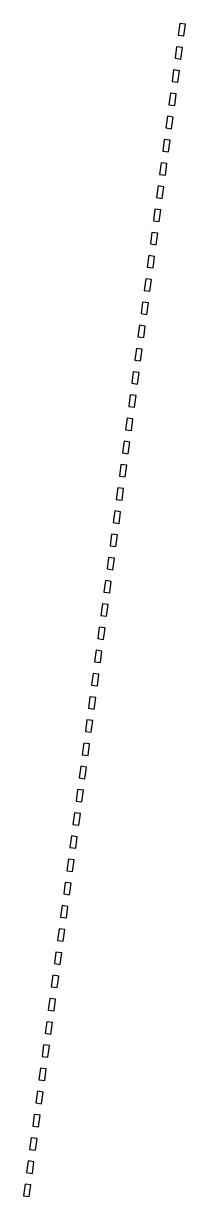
# Model space of a CAD drawing. Extents: x -2718 to -531, y -3370 to -661.
# Drawn here: x -2718 to -2635, y -3370 to -2769 of the extents above.
import ezdxf

# ---------------------------------------------------------------- set-up
doc = ezdxf.new("R2010")
doc.units = 0

msp = doc.modelspace()

# ---------------------------------------------------------------- linework, layer by layer
at = {"layer": 'mg_to_dxf', "color": 40}
for points in [[(-2634.64, -2769.24, 0.5), (-2637.61, -2768.84, 0.5), (-2638.4, -2774.79, 0.5), (-2635.43, -2775.18, 0.5)], [(-2639.2, -2780.74, 0.5), (-2639.99, -2786.68, 0.5), (-2637.02, -2787.08, 0.5), (-2636.22, -2781.13, 0.5)], [(-2640.78, -2792.63, 0.5), (-2641.57, -2798.58, 0.5), (-2638.6, -2798.97, 0.5), (-2637.81, -2793.03, 0.5)], [(-2642.37, -2804.53, 0.5), (-2643.16, -2810.47, 0.5), (-2640.19, -2810.87, 0.5), (-2639.39, -2804.92, 0.5)], [(-2643.95, -2816.42, 0.5), (-2644.75, -2822.37, 0.5), (-2641.77, -2822.76, 0.5), (-2640.98, -2816.82, 0.5)], [(-2645.54, -2828.32, 0.5), (-2646.33, -2834.26, 0.5), (-2643.36, -2834.66, 0.5), (-2642.56, -2828.71, 0.5)], [(-2647.12, -2840.21, 0.5), (-2647.92, -2846.16, 0.5), (-2644.94, -2846.55, 0.5), (-2644.15, -2840.61, 0.5)], [(-2648.71, -2852.1, 0.5), (-2649.5, -2858.05, 0.5), (-2646.53, -2858.45, 0.5), (-2645.74, -2852.5, 0.5)], [(-2650.29, -2864, 0.5), (-2651.09, -2869.95, 0.5), (-2648.11, -2870.34, 0.5), (-2647.32, -2864.4, 0.5)], [(-2651.88, -2875.89, 0.5), (-2652.67, -2881.84, 0.5), (-2649.7, -2882.24, 0.5), (-2648.91, -2876.29, 0.5)], [(-2653.47, -2887.79, 0.5), (-2654.26, -2893.74, 0.5), (-2651.28, -2894.13, 0.5), (-2650.49, -2888.19, 0.5)], [(-2655.05, -2899.68, 0.5), (-2655.84, -2905.63, 0.5), (-2652.87, -2906.03, 0.5), (-2652.08, -2900.08, 0.5)], [(-2656.64, -2911.58, 0.5), (-2657.43, -2917.53, 0.5), (-2654.46, -2917.92, 0.5), (-2653.66, -2911.98, 0.5)], [(-2658.22, -2923.47, 0.5), (-2659.02, -2929.42, 0.5), (-2656.04, -2929.82, 0.5), (-2655.25, -2923.87, 0.5)], [(-2659.81, -2935.37, 0.5), (-2660.6, -2941.32, 0.5), (-2657.63, -2941.71, 0.5), (-2656.83, -2935.76, 0.5)], [(-2661.39, -2947.26, 0.5), (-2662.19, -2953.21, 0.5), (-2659.21, -2953.61, 0.5), (-2658.42, -2947.66, 0.5)], [(-2662.98, -2959.16, 0.5), (-2663.77, -2965.11, 0.5), (-2660.8, -2965.5, 0.5), (-2660.01, -2959.55, 0.5)], [(-2664.56, -2971.05, 0.5), (-2665.36, -2977, 0.5), (-2662.38, -2977.4, 0.5), (-2661.59, -2971.45, 0.5)], [(-2666.15, -2982.95, 0.5), (-2666.94, -2988.89, 0.5), (-2663.97, -2989.29, 0.5), (-2663.18, -2983.34, 0.5)], [(-2667.74, -2994.84, 0.5), (-2668.53, -3000.79, 0.5), (-2665.55, -3001.19, 0.5), (-2664.76, -2995.24, 0.5)], [(-2669.32, -3006.74, 0.5), (-2670.11, -3012.68, 0.5), (-2667.14, -3013.08, 0.5), (-2666.35, -3007.13, 0.5)], [(-2670.91, -3018.63, 0.5), (-2671.7, -3024.58, 0.5), (-2668.73, -3024.98, 0.5), (-2667.93, -3019.03, 0.5)], [(-2672.49, -3030.53, 0.5), (-2673.28, -3036.47, 0.5), (-2670.31, -3036.87, 0.5), (-2669.52, -3030.92, 0.5)], [(-2674.08, -3042.42, 0.5), (-2674.87, -3048.37, 0.5), (-2671.9, -3048.77, 0.5), (-2671.1, -3042.82, 0.5)], [(-2675.66, -3054.32, 0.5), (-2676.46, -3060.26, 0.5), (-2673.48, -3060.66, 0.5), (-2672.69, -3054.71, 0.5)], [(-2677.25, -3066.21, 0.5), (-2678.04, -3072.16, 0.5), (-2675.07, -3072.55, 0.5), (-2674.27, -3066.61, 0.5)], [(-2678.83, -3078.11, 0.5), (-2679.63, -3084.05, 0.5), (-2676.65, -3084.45, 0.5), (-2675.86, -3078.5, 0.5)], [(-2680.42, -3090, 0.5), (-2681.21, -3095.95, 0.5), (-2678.24, -3096.34, 0.5), (-2677.45, -3090.4, 0.5)], [(-2682.01, -3101.9, 0.5), (-2682.8, -3107.84, 0.5), (-2679.82, -3108.24, 0.5), (-2679.03, -3102.29, 0.5)], [(-2683.59, -3113.79, 0.5), (-2684.38, -3119.74, 0.5), (-2681.41, -3120.13, 0.5), (-2680.62, -3114.19, 0.5)], [(-2685.18, -3125.69, 0.5), (-2685.97, -3131.63, 0.5), (-2683, -3132.03, 0.5), (-2682.2, -3126.08, 0.5)], [(-2686.76, -3137.58, 0.5), (-2687.55, -3143.53, 0.5), (-2684.58, -3143.92, 0.5), (-2683.79, -3137.98, 0.5)], [(-2688.35, -3149.47, 0.5), (-2689.14, -3155.42, 0.5), (-2686.17, -3155.82, 0.5), (-2685.37, -3149.87, 0.5)], [(-2689.93, -3161.37, 0.5), (-2690.73, -3167.32, 0.5), (-2687.75, -3167.71, 0.5), (-2686.96, -3161.77, 0.5)], [(-2691.52, -3173.26, 0.5), (-2692.31, -3179.21, 0.5), (-2689.34, -3179.61, 0.5), (-2688.54, -3173.66, 0.5)], [(-2693.1, -3185.16, 0.5), (-2693.9, -3191.11, 0.5), (-2690.92, -3191.5, 0.5), (-2690.13, -3185.56, 0.5)], [(-2694.69, -3197.05, 0.5), (-2695.48, -3203, 0.5), (-2692.51, -3203.4, 0.5), (-2691.72, -3197.45, 0.5)], [(-2696.27, -3208.95, 0.5), (-2697.07, -3214.9, 0.5), (-2694.09, -3215.29, 0.5), (-2693.3, -3209.34, 0.5)], [(-2697.86, -3220.84, 0.5), (-2698.65, -3226.79, 0.5), (-2695.68, -3227.19, 0.5), (-2694.89, -3221.24, 0.5)], [(-2699.45, -3232.74, 0.5), (-2700.24, -3238.69, 0.5), (-2697.26, -3239.08, 0.5), (-2696.47, -3233.13, 0.5)], [(-2701.03, -3244.63, 0.5), (-2701.82, -3250.58, 0.5), (-2698.85, -3250.98, 0.5), (-2698.06, -3245.03, 0.5)], [(-2702.62, -3256.53, 0.5), (-2703.41, -3262.48, 0.5), (-2700.44, -3262.87, 0.5), (-2699.64, -3256.92, 0.5)], [(-2704.2, -3268.42, 0.5), (-2704.99, -3274.37, 0.5), (-2702.02, -3274.77, 0.5), (-2701.23, -3268.82, 0.5)], [(-2705.79, -3280.32, 0.5), (-2706.58, -3286.26, 0.5), (-2703.61, -3286.66, 0.5), (-2702.81, -3280.71, 0.5)], [(-2707.37, -3292.21, 0.5), (-2708.17, -3298.16, 0.5), (-2705.19, -3298.56, 0.5), (-2704.4, -3292.61, 0.5)], [(-2708.96, -3304.11, 0.5), (-2709.75, -3310.05, 0.5), (-2706.78, -3310.45, 0.5), (-2705.98, -3304.5, 0.5)], [(-2710.54, -3316, 0.5), (-2711.34, -3321.95, 0.5), (-2708.36, -3322.35, 0.5), (-2707.57, -3316.4, 0.5)], [(-2712.13, -3327.9, 0.5), (-2712.92, -3333.84, 0.5), (-2709.95, -3334.24, 0.5), (-2709.16, -3328.29, 0.5)], [(-2713.72, -3339.79, 0.5), (-2714.51, -3345.74, 0.5), (-2711.53, -3346.14, 0.5), (-2710.74, -3340.19, 0.5)], [(-2715.3, -3351.69, 0.5), (-2716.09, -3357.63, 0.5), (-2713.12, -3358.03, 0.5), (-2712.33, -3352.08, 0.5)], [(-2716.89, -3363.58, 0.5), (-2717.68, -3369.53, 0.5), (-2714.71, -3369.92, 0.5), (-2713.91, -3363.98, 0.5)]]:
    msp.add_3dface(points, dxfattribs=at)

doc.saveas('drawing.dxf')
